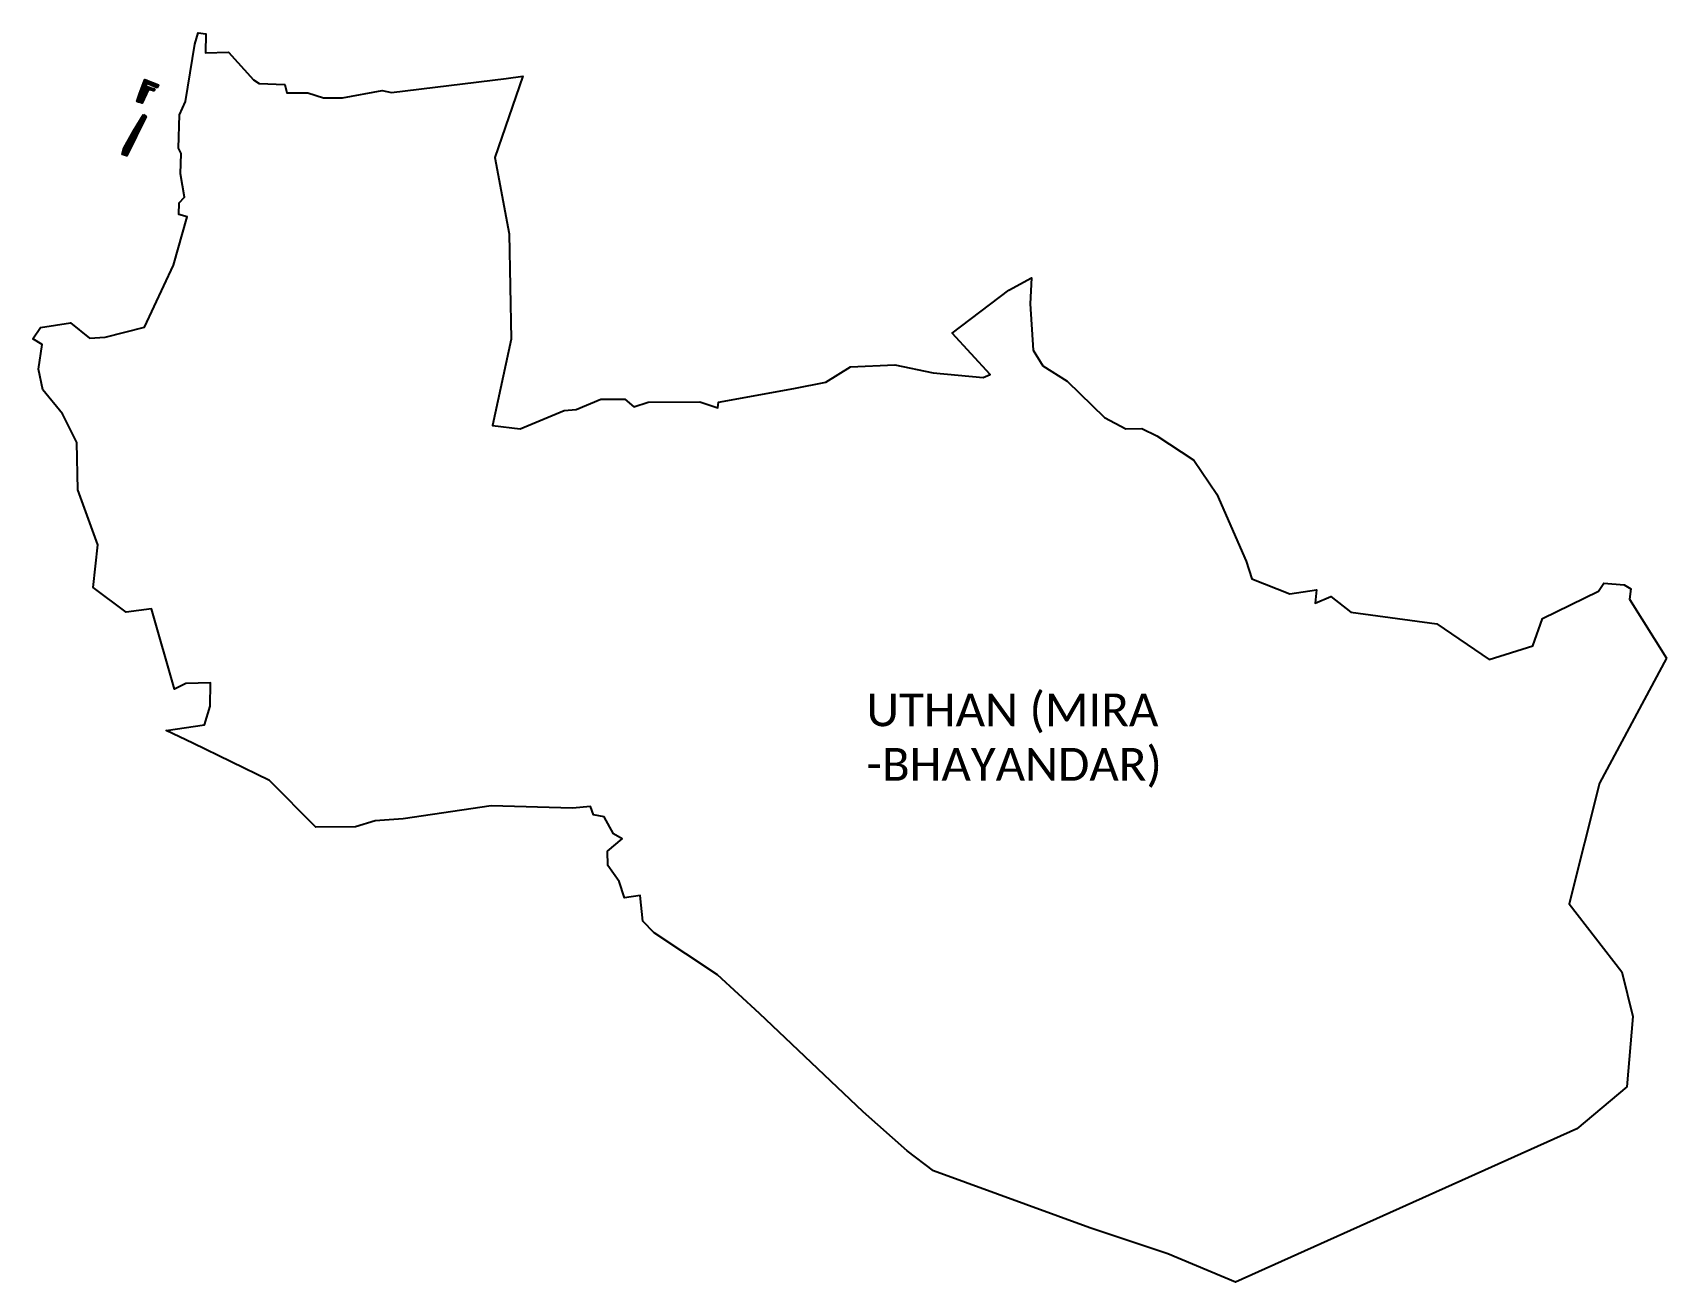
# Model space of a CAD drawing. Header units: metres. Extents: x 266558 to 272991, y 2129469 to 2134388.
import ezdxf

# ---------------------------------------------------------------- set-up
doc = ezdxf.new("R2010")
doc.units = ezdxf.units.M
doc.header["$MEASUREMENT"] = 0
for name, color, linetype in [('BACKWATER', 220, 'Continuous'), ('village', 3, 'Continuous'), ('VILLAGE NAME', 250, 'Continuous')]:
    doc.layers.add(name, color=color, linetype=linetype)
doc.styles.get("Standard").update_dxf_attribs({"font": 'arial.ttf'})
pattern_1 = [(0, (0, 0), (3.81, 2.199704516), [2.54, -5.08]), (120, (0, 0), (-3.8099999917, 2.1997045304), [2.54, -5.08]), (60, (0, 0), (8.3e-09, 4.3994090464), [-5.08, 2.54])]

msp = doc.modelspace()

# ---------------------------------------------------------------- hatches: boundary and pattern name
at = {"layer": 'BACKWATER'}
h = msp.add_hatch(dxfattribs=at)
h.set_pattern_fill('HONEY', color=256, scale=0.8)
h.set_pattern_definition(pattern_1)
h.paths.add_polyline_path([(266988, 2134141.9), (267007.7, 2134188.3), (267048.6, 2134170.3), (267053.1, 2134182.3), (267000.2, 2134203.6), (266994.7, 2134190.2), (266978.1, 2134144.7), (266967.8, 2134117.2), (266989.6, 2134110.6), (267014.6, 2134164.6), (267035.4, 2134158.3), (267038.7, 2134165.2), (267009.2, 2134175.4), (266995.3, 2134139.5)])
h = msp.add_hatch(dxfattribs=at)
h.set_pattern_fill('HONEY', color=256, scale=0.8)
h.set_pattern_definition(pattern_1)
h.paths.add_polyline_path([(266916.9, 2133933.1), (266910.3, 2133908.4), (266928.7, 2133903.1), (267005.5, 2134057.3), (266995.2, 2134065.5), (266955.6, 2134001.1)])

# ---------------------------------------------------------------- linework, layer by layer
at = {"layer": 'BACKWATER', "flags": 128}
for points in [[(267048.6, 2134170.3), (267007.7, 2134188.3), (266988, 2134141.9), (266995.3, 2134139.5), (267009.2, 2134175.4), (267038.7, 2134165.2), (267035.4, 2134158.3), (267014.6, 2134164.6), (266989.6, 2134110.6), (266967.8, 2134117.2), (266978.1, 2134144.7), (266994.7, 2134190.2), (267000.2, 2134203.6), (267053.1, 2134182.3)], [(266995.2, 2134065.5), (267005.5, 2134057.3), (266928.7, 2133903.1), (266910.3, 2133908.4), (266916.9, 2133933.1), (266955.6, 2134001.1)]]:
    msp.add_lwpolyline(points, close=True, dxfattribs=at)
at = {"layer": 'village', "color": 3, "true_color": 0x00ff00}
msp.add_polyline3d([(272991, 2131925.6, 0), (272728.4, 2131434, 0), (272608.7, 2130959.3, 0), (272815.2, 2130690.9, 0), (272859, 2130515.5, 0), (272834.9, 2130238.4, 0), (272639, 2130073.7, 0), (271294.9, 2129469.3, 0), (271028.5, 2129581.4, 0), (270720.5, 2129684.1, 0), (270105.5, 2129907.5, 0), (270001.7, 2129986.5, 0), (269828.7, 2130140, 0), (269420.3, 2130527.4, 0), (269254.8, 2130679.7, 0), (269005, 2130845, 0), (268961.3, 2130890.5, 0), (268949.8, 2130991.7, 0), (268889, 2130983.2, 0), (268867.4, 2131046.4, 0), (268823.3, 2131110, 0), (268821.4, 2131165.8, 0), (268879.1, 2131214.7, 0), (268845.3, 2131234.8, 0), (268808.6, 2131300.9, 0), (268766.8, 2131309.5, 0), (268754.3, 2131341.5, 0), (268683.9, 2131335.8, 0), (268363.7, 2131344, 0), (268017.1, 2131293.4, 0), (267906.3, 2131285.6, 0), (267829.8, 2131261.4, 0), (267673.1, 2131260.2, 0), (267490.7, 2131444.6, 0), (267188.3, 2131591.4, 0), (267084.3, 2131641.7, 0), (267235.3, 2131664, 0), (267257, 2131736.5, 0), (267258.9, 2131828.2, 0), (267161.9, 2131826.7, 0), (267116.5, 2131803.7, 0), (267025.5, 2132120, 0), (266926.1, 2132107.2, 0), (266795.9, 2132204.5, 0), (266814.8, 2132371.8, 0), (266736, 2132588.6, 0), (266732.6, 2132774.1, 0), (266676.1, 2132887.6, 0), (266598.5, 2132981.6, 0), (266581.4, 2133063.5, 0), (266595.6, 2133161, 0), (266558.2, 2133182.8, 0), (266588.5, 2133227.4, 0), (266707.5, 2133245.4, 0), (266782.3, 2133185.3, 0), (266843.5, 2133189.1, 0), (266998, 2133228.3, 0), (267112.2, 2133473, 0), (267166.4, 2133663.3, 0), (267133.6, 2133672.2, 0), (267135, 2133717.5, 0), (267156, 2133740.4, 0), (267140.1, 2133832.4, 0), (267143.5, 2133912.5, 0), (267132.5, 2133933.4, 0), (267136.5, 2134063.8, 0), (267160.5, 2134117.3, 0), (267196.9, 2134341.8, 0), (267209.5, 2134387.6, 0), (267240.2, 2134382.8, 0), (267238.7, 2134308.6, 0), (267329.1, 2134311.4, 0), (267427.9, 2134202.5, 0), (267450.3, 2134187.9, 0), (267550.9, 2134184.2, 0), (267558.5, 2134150.4, 0), (267641.3, 2134150.3, 0), (267703.7, 2134131, 0), (267778, 2134130.9, 0), (267935, 2134160.3, 0), (267971.3, 2134152.7, 0), (268422.7, 2134207.9, 0), (268488.3, 2134215.9, 0), (268377.8, 2133896.4, 0), (268434.8, 2133596.2, 0), (268442.7, 2133181.8, 0), (268368.6, 2132841.4, 0), (268477.8, 2132828.6, 0), (268651.2, 2132900.5, 0), (268698.6, 2132904.1, 0), (268795.8, 2132945.1, 0), (268889.8, 2132945.2, 0), (268925.6, 2132915.4, 0), (268981.7, 2132932.9, 0), (269184.8, 2132934.2, 0), (269255.6, 2132911.6, 0), (269259.3, 2132933.8, 0), (269555.9, 2132987.3, 0), (269681.3, 2133012.7, 0), (269778, 2133073, 0), (269953, 2133080.3, 0), (270104.6, 2133049.4, 0), (270300.8, 2133030.5, 0), (270328.8, 2133042.6, 0), (270178.3, 2133205.3, 0), (270402.5, 2133374.5, 0), (270490.6, 2133422.5, 0), (270486.6, 2133320.2, 0), (270497.8, 2133137.6, 0), (270535.4, 2133076.7, 0), (270631.1, 2133015.8, 0), (270778.4, 2132872.5, 0), (270862.4, 2132828.7, 0), (270925.1, 2132830.3, 0), (270984.1, 2132801.1, 0), (271130.9, 2132704.7, 0), (271221, 2132571.4, 0), (271336.8, 2132307.7, 0), (271358.2, 2132238.7, 0), (271508.3, 2132178.7, 0), (271613.4, 2132194.8, 0), (271608.2, 2132141.7, 0), (271670.3, 2132168.6, 0), (271749.2, 2132106.9, 0), (272087, 2132061.6, 0), (272292.8, 2131920.6, 0), (272465.4, 2131974.9, 0), (272503, 2132081.8, 0), (272724.4, 2132189.9, 0), (272744.5, 2132220.5, 0), (272824.6, 2132214.3, 0), (272851.1, 2132198.6, 0), (272846.5, 2132158.6, 0)], close=True, dxfattribs=at)

# ---------------------------------------------------------------- texts
at = {"layer": 'VILLAGE NAME', "insert": (269841.1, 2131786.7), "char_height": 128.647, "attachment_point": 1}
msp.add_mtext_dynamic_manual_height_columns('{\\fCalibri|b0|i0|c0|p34;UTHAN (MIRA -BHAYANDAR)}', width=1449.11, gutter_width=643.2, heights=[0], dxfattribs=at)

doc.saveas('drawing.dxf')
